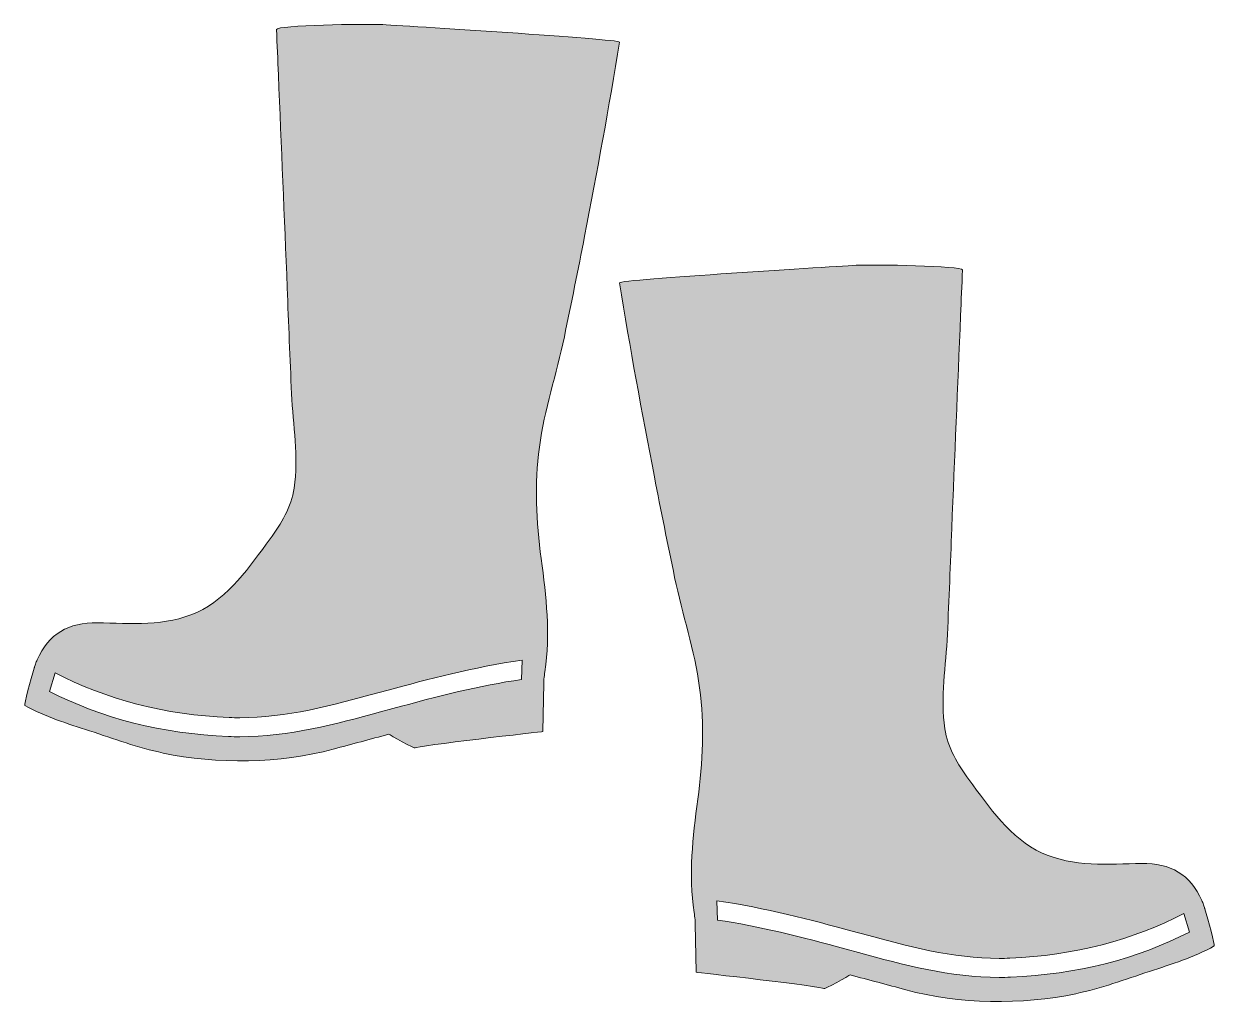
# Model space of a CAD drawing. Header units: inches. Extents: x 0 to 102, y 0 to 83.
import ezdxf

# ---------------------------------------------------------------- set-up
doc = ezdxf.new("R2010")
doc.units = ezdxf.units.IN
doc.header["$MEASUREMENT"] = 0
doc.layers.add('Layer 1', color=7, linetype='Continuous')

msp = doc.modelspace()

# ---------------------------------------------------------------- hatches: boundary and pattern name
at = {"layer": 'Layer 1', "true_color": 0x047c65}
h = msp.add_hatch(color=126, dxfattribs=at)
h.dxf.hatch_style = 2
edge = h.paths.add_edge_path()
edge.add_spline(control_points=[(30.37, 83.43), (29.25, 83.49), (21.49, 83.37), (21.51, 83.01), (21.56, 81.72), (21.61, 80.42), (21.67, 79.12), (21.92, 73.06), (22.18, 67), (22.42, 60.94), (22.54, 57.93), (22.66, 54.91), (22.79, 51.9), (22.9, 49.23), (23.43, 46.51), (23.01, 43.84), (22.75, 42.23), (21.93, 40.79), (20.96, 39.5), (19.22, 37.17), (17.44, 34.47), (14.7, 33.23), (12.02, 32.02), (9.05, 32.28), (6.2, 32.34), (3.77, 32.39), (2.02, 31.39), (1.07, 29.18), (1.01, 29.06), (0.96, 28.94), (0.92, 28.82), (0.9, 28.78), (0.88, 28.7), (0.84, 28.59), (0.84, 28.58), (0.84, 28.57), (0.84, 28.57), (0.83, 28.55), (0.83, 28.54), (0.83, 28.52), (0.82, 28.5), (0.81, 28.48), (0.81, 28.46), (0.81, 28.46), (0.81, 28.46), (0.81, 28.46), (0.53, 27.54), (-0.07, 25.34), (0.01, 25.29), (1.75, 24.3), (3.65, 23.74), (5.54, 23.12), (7.62, 22.43), (9.68, 21.68), (11.82, 21.22), (16.38, 20.24), (21.84, 20.32), (26.35, 21.55), (27.93, 21.98), (29.52, 22.4), (31.1, 22.82), (31.1, 22.82), (33.42, 21.5), (33.34, 21.66), (33.27, 21.81), (44.26, 23.05), (44.26, 23.05), (44.26, 23.05), (44.33, 27.19), (44.33, 27.19), (44.33, 27.19), (44.33, 27.19), (44.33, 27.19), (44.33, 27.19), (44.33, 27.54), (44.33, 27.54), (44.37, 27.74), (44.4, 27.95), (44.43, 28.16), (44.9, 31.43), (44.56, 34.54), (44.11, 37.82), (43.67, 40.98), (43.54, 44.18), (43.96, 47.34), (44.38, 50.55), (45.44, 53.59), (46.09, 56.76), (46.68, 59.63), (47.27, 62.49), (47.82, 65.36), (48.89, 70.88), (49.91, 76.39), (50.8, 81.93), (50.83, 82.18), (32.1, 83.35), (30.37, 83.43)], knot_values=[0, 0, 0, 0, 1, 1, 1, 2, 2, 2, 3, 3, 3, 4, 4, 4, 5, 5, 5, 6, 6, 6, 7, 7, 7, 8, 8, 8, 9, 9, 9, 10, 10, 10, 11, 11, 11, 12, 12, 12, 13, 13, 13, 14, 14, 14, 15, 15, 15, 16, 16, 16, 17, 17, 17, 18, 18, 18, 19, 19, 19, 20, 20, 20, 21, 21, 21, 22, 22, 22, 23, 23, 23, 24, 24, 24, 25, 25, 25, 26, 26, 26, 27, 27, 27, 28, 28, 28, 29, 29, 29, 30, 30, 30, 31, 31, 31, 32, 32, 32, 32], degree=3, periodic=1)
edge = h.paths.add_edge_path()
edge.add_spline(control_points=[(31.45, 25.02), (31.45, 25.02), (30.4, 24.74), (30.4, 24.74), (26.55, 23.69), (22.57, 22.61), (18.36, 22.61), (18.04, 22.61), (17.71, 22.61), (17.4, 22.63), (11.78, 22.86), (6.54, 24.19), (2.13, 26.48), (2.13, 26.48), (2.6, 28.08), (2.6, 28.08), (6.84, 25.82), (12.04, 24.47), (17.46, 24.25), (17.76, 24.24), (18.06, 24.23), (18.38, 24.23), (22.36, 24.23), (26.21, 25.28), (30.28, 26.39), (30.28, 26.39), (31.03, 26.59), (31.03, 26.59), (34.35, 27.49), (38.36, 28.57), (42.49, 29.15), (42.49, 29.15), (42.44, 27.5), (42.44, 27.5), (38.85, 26.99), (35.31, 26.07), (31.45, 25.02)], knot_values=[0, 0, 0, 0, 1, 1, 1, 2, 2, 2, 3, 3, 3, 4, 4, 4, 5, 5, 5, 6, 6, 6, 7, 7, 7, 8, 8, 8, 9, 9, 9, 10, 10, 10, 11, 11, 11, 12, 12, 12, 12], degree=3, periodic=1)
h = msp.add_hatch(color=126, dxfattribs=at)
h.dxf.hatch_style = 2
edge = h.paths.add_edge_path()
edge.add_spline(control_points=[(50.8, 61.38), (51.69, 55.84), (52.71, 50.33), (53.78, 44.81), (54.33, 41.94), (54.92, 39.08), (55.51, 36.21), (56.16, 33.05), (57.22, 30), (57.64, 26.79), (58.06, 23.63), (57.93, 20.43), (57.49, 17.28), (57.04, 13.99), (56.7, 10.88), (57.17, 7.61), (57.2, 7.4), (57.23, 7.2), (57.27, 6.99), (57.27, 6.99), (57.27, 6.64), (57.27, 6.64), (57.27, 6.64), (57.27, 6.64), (57.27, 6.64), (57.27, 6.64), (57.34, 2.5), (57.34, 2.5), (57.34, 2.5), (68.33, 1.26), (68.26, 1.11), (68.18, 0.95), (70.5, 2.27), (70.5, 2.27), (72.08, 1.85), (73.67, 1.44), (75.25, 1), (79.76, -0.23), (85.22, -0.31), (89.78, 0.67), (91.92, 1.13), (93.98, 1.88), (96.06, 2.57), (97.95, 3.2), (99.85, 3.75), (101.59, 4.75), (101.67, 4.79), (101.07, 7), (100.79, 7.91), (100.79, 7.91), (100.79, 7.91), (100.79, 7.91), (100.79, 7.93), (100.78, 7.95), (100.77, 7.97), (100.77, 7.99), (100.77, 8.01), (100.76, 8.02), (100.76, 8.03), (100.76, 8.03), (100.76, 8.04), (100.72, 8.15), (100.7, 8.23), (100.68, 8.27), (100.64, 8.39), (100.59, 8.51), (100.53, 8.63), (99.58, 10.84), (97.83, 11.84), (95.4, 11.79), (92.55, 11.74), (89.58, 11.47), (86.9, 12.68), (84.16, 13.92), (82.38, 16.62), (80.64, 18.95), (79.67, 20.24), (78.85, 21.68), (78.59, 23.29), (78.17, 25.96), (78.7, 28.68), (78.81, 31.35), (78.94, 34.36), (79.06, 37.38), (79.18, 40.4), (79.42, 46.45), (79.68, 52.52), (79.93, 58.58), (79.99, 59.87), (80.04, 61.17), (80.09, 62.47), (80.11, 62.82), (72.35, 62.94), (71.23, 62.88), (69.5, 62.8), (50.77, 61.63), (50.8, 61.38)], knot_values=[0, 0, 0, 0, 1, 1, 1, 2, 2, 2, 3, 3, 3, 4, 4, 4, 5, 5, 5, 6, 6, 6, 7, 7, 7, 8, 8, 8, 9, 9, 9, 10, 10, 10, 11, 11, 11, 12, 12, 12, 13, 13, 13, 14, 14, 14, 15, 15, 15, 16, 16, 16, 17, 17, 17, 18, 18, 18, 19, 19, 19, 20, 20, 20, 21, 21, 21, 22, 22, 22, 23, 23, 23, 24, 24, 24, 25, 25, 25, 26, 26, 26, 27, 27, 27, 28, 28, 28, 29, 29, 29, 30, 30, 30, 31, 31, 31, 32, 32, 32, 32], degree=3, periodic=1)
edge = h.paths.add_edge_path()
edge.add_spline(control_points=[(59.16, 6.96), (59.16, 6.96), (59.11, 8.6), (59.11, 8.6), (63.24, 8.02), (67.25, 6.94), (70.57, 6.04), (70.57, 6.04), (71.32, 5.84), (71.32, 5.84), (75.39, 4.73), (79.24, 3.68), (83.22, 3.68), (83.54, 3.68), (83.84, 3.69), (84.14, 3.7), (89.56, 3.92), (94.76, 5.27), (99, 7.53), (99, 7.53), (99.47, 5.93), (99.47, 5.93), (95.06, 3.64), (89.82, 2.31), (84.2, 2.08), (83.89, 2.07), (83.56, 2.06), (83.24, 2.06), (79.03, 2.06), (75.05, 3.14), (71.2, 4.19), (71.2, 4.19), (70.15, 4.48), (70.15, 4.48), (66.29, 5.52), (62.75, 6.44), (59.16, 6.96)], knot_values=[0, 0, 0, 0, 1, 1, 1, 2, 2, 2, 3, 3, 3, 4, 4, 4, 5, 5, 5, 6, 6, 6, 7, 7, 7, 8, 8, 8, 9, 9, 9, 10, 10, 10, 11, 11, 11, 12, 12, 12, 12], degree=3, periodic=1)

# ---------------------------------------------------------------- linework, layer by layer
at = {"layer": 'Layer 1', "lineweight": 0}
for points, knots in [([(30.37, 83.43), (29.25, 83.49), (21.49, 83.37), (21.51, 83.01), (21.56, 81.72), (21.61, 80.42), (21.67, 79.12), (21.92, 73.06), (22.18, 67), (22.42, 60.94), (22.54, 57.93), (22.66, 54.91), (22.79, 51.9), (22.9, 49.23), (23.43, 46.51), (23.01, 43.84), (22.75, 42.23), (21.93, 40.79), (20.96, 39.5), (19.22, 37.17), (17.44, 34.47), (14.7, 33.23), (12.02, 32.02), (9.05, 32.28), (6.2, 32.34), (3.77, 32.39), (2.02, 31.39), (1.07, 29.18), (1.01, 29.06), (0.96, 28.94), (0.92, 28.82), (0.9, 28.78), (0.88, 28.7), (0.84, 28.59), (0.84, 28.58), (0.84, 28.57), (0.84, 28.57), (0.83, 28.55), (0.83, 28.54), (0.83, 28.52), (0.82, 28.5), (0.81, 28.48), (0.81, 28.46), (0.81, 28.46), (0.81, 28.46), (0.81, 28.46), (0.53, 27.54), (-0.07, 25.34), (0.01, 25.29), (1.75, 24.3), (3.65, 23.74), (5.54, 23.12), (7.62, 22.43), (9.68, 21.68), (11.82, 21.22), (16.38, 20.24), (21.84, 20.32), (26.35, 21.55), (27.93, 21.98), (29.52, 22.4), (31.1, 22.82), (31.1, 22.82), (33.42, 21.5), (33.34, 21.66), (33.27, 21.81), (44.26, 23.05), (44.26, 23.05), (44.26, 23.05), (44.33, 27.19), (44.33, 27.19), (44.33, 27.19), (44.33, 27.19), (44.33, 27.19), (44.33, 27.19), (44.33, 27.54), (44.33, 27.54), (44.37, 27.74), (44.4, 27.95), (44.43, 28.16), (44.9, 31.43), (44.56, 34.54), (44.11, 37.82), (43.67, 40.98), (43.54, 44.18), (43.96, 47.34), (44.38, 50.55), (45.44, 53.59), (46.09, 56.76), (46.68, 59.63), (47.27, 62.49), (47.82, 65.36), (48.89, 70.88), (49.91, 76.39), (50.8, 81.93), (50.83, 82.18), (32.1, 83.35), (30.37, 83.43)], [0, 0, 0, 0, 1, 1, 1, 2, 2, 2, 3, 3, 3, 4, 4, 4, 5, 5, 5, 6, 6, 6, 7, 7, 7, 8, 8, 8, 9, 9, 9, 10, 10, 10, 11, 11, 11, 12, 12, 12, 13, 13, 13, 14, 14, 14, 15, 15, 15, 16, 16, 16, 17, 17, 17, 18, 18, 18, 19, 19, 19, 20, 20, 20, 21, 21, 21, 22, 22, 22, 23, 23, 23, 24, 24, 24, 25, 25, 25, 26, 26, 26, 27, 27, 27, 28, 28, 28, 29, 29, 29, 30, 30, 30, 31, 31, 31, 32, 32, 32, 32]), ([(50.8, 61.38), (51.69, 55.84), (52.71, 50.33), (53.78, 44.81), (54.33, 41.94), (54.92, 39.08), (55.51, 36.21), (56.16, 33.05), (57.22, 30), (57.64, 26.79), (58.06, 23.63), (57.93, 20.43), (57.49, 17.28), (57.04, 13.99), (56.7, 10.88), (57.17, 7.61), (57.2, 7.4), (57.23, 7.2), (57.27, 6.99), (57.27, 6.99), (57.27, 6.64), (57.27, 6.64), (57.27, 6.64), (57.27, 6.64), (57.27, 6.64), (57.27, 6.64), (57.34, 2.5), (57.34, 2.5), (57.34, 2.5), (68.33, 1.26), (68.26, 1.11), (68.18, 0.95), (70.5, 2.27), (70.5, 2.27), (72.08, 1.85), (73.67, 1.44), (75.25, 1), (79.76, -0.23), (85.22, -0.31), (89.78, 0.67), (91.92, 1.13), (93.98, 1.88), (96.06, 2.57), (97.95, 3.2), (99.85, 3.75), (101.59, 4.75), (101.67, 4.79), (101.07, 7), (100.79, 7.91), (100.79, 7.91), (100.79, 7.91), (100.79, 7.91), (100.79, 7.93), (100.78, 7.95), (100.77, 7.97), (100.77, 7.99), (100.77, 8.01), (100.76, 8.02), (100.76, 8.03), (100.76, 8.03), (100.76, 8.04), (100.72, 8.15), (100.7, 8.23), (100.68, 8.27), (100.64, 8.39), (100.59, 8.51), (100.53, 8.63), (99.58, 10.84), (97.83, 11.84), (95.4, 11.79), (92.55, 11.74), (89.58, 11.47), (86.9, 12.68), (84.16, 13.92), (82.38, 16.62), (80.64, 18.95), (79.67, 20.24), (78.85, 21.68), (78.59, 23.29), (78.17, 25.96), (78.7, 28.68), (78.81, 31.35), (78.94, 34.36), (79.06, 37.38), (79.18, 40.4), (79.42, 46.45), (79.68, 52.52), (79.93, 58.58), (79.99, 59.87), (80.04, 61.17), (80.09, 62.47), (80.11, 62.82), (72.35, 62.94), (71.23, 62.88), (69.5, 62.8), (50.77, 61.63), (50.8, 61.38)], [0, 0, 0, 0, 1, 1, 1, 2, 2, 2, 3, 3, 3, 4, 4, 4, 5, 5, 5, 6, 6, 6, 7, 7, 7, 8, 8, 8, 9, 9, 9, 10, 10, 10, 11, 11, 11, 12, 12, 12, 13, 13, 13, 14, 14, 14, 15, 15, 15, 16, 16, 16, 17, 17, 17, 18, 18, 18, 19, 19, 19, 20, 20, 20, 21, 21, 21, 22, 22, 22, 23, 23, 23, 24, 24, 24, 25, 25, 25, 26, 26, 26, 27, 27, 27, 28, 28, 28, 29, 29, 29, 30, 30, 30, 31, 31, 31, 32, 32, 32, 32]), ([(31.45, 25.02), (31.45, 25.02), (30.4, 24.74), (30.4, 24.74), (26.55, 23.69), (22.57, 22.61), (18.36, 22.61), (18.04, 22.61), (17.71, 22.61), (17.4, 22.63), (11.78, 22.86), (6.54, 24.19), (2.13, 26.48), (2.13, 26.48), (2.6, 28.08), (2.6, 28.08), (6.84, 25.82), (12.04, 24.47), (17.46, 24.25), (17.76, 24.24), (18.06, 24.23), (18.38, 24.23), (22.36, 24.23), (26.21, 25.28), (30.28, 26.39), (30.28, 26.39), (31.03, 26.59), (31.03, 26.59), (34.35, 27.49), (38.36, 28.57), (42.49, 29.15), (42.49, 29.15), (42.44, 27.5), (42.44, 27.5), (38.85, 26.99), (35.31, 26.07), (31.45, 25.02)], [0, 0, 0, 0, 1, 1, 1, 2, 2, 2, 3, 3, 3, 4, 4, 4, 5, 5, 5, 6, 6, 6, 7, 7, 7, 8, 8, 8, 9, 9, 9, 10, 10, 10, 11, 11, 11, 12, 12, 12, 12]), ([(59.16, 6.96), (59.16, 6.96), (59.11, 8.6), (59.11, 8.6), (63.24, 8.02), (67.25, 6.94), (70.57, 6.04), (70.57, 6.04), (71.32, 5.84), (71.32, 5.84), (75.39, 4.73), (79.24, 3.68), (83.22, 3.68), (83.54, 3.68), (83.84, 3.69), (84.14, 3.7), (89.56, 3.92), (94.76, 5.27), (99, 7.53), (99, 7.53), (99.47, 5.93), (99.47, 5.93), (95.06, 3.64), (89.82, 2.31), (84.2, 2.08), (83.89, 2.07), (83.56, 2.06), (83.24, 2.06), (79.03, 2.06), (75.05, 3.14), (71.2, 4.19), (71.2, 4.19), (70.15, 4.48), (70.15, 4.48), (66.29, 5.52), (62.75, 6.44), (59.16, 6.96)], [0, 0, 0, 0, 1, 1, 1, 2, 2, 2, 3, 3, 3, 4, 4, 4, 5, 5, 5, 6, 6, 6, 7, 7, 7, 8, 8, 8, 9, 9, 9, 10, 10, 10, 11, 11, 11, 12, 12, 12, 12])]:
    msp.add_open_spline(points, degree=3, knots=knots, dxfattribs=at)

doc.saveas('drawing.dxf')
